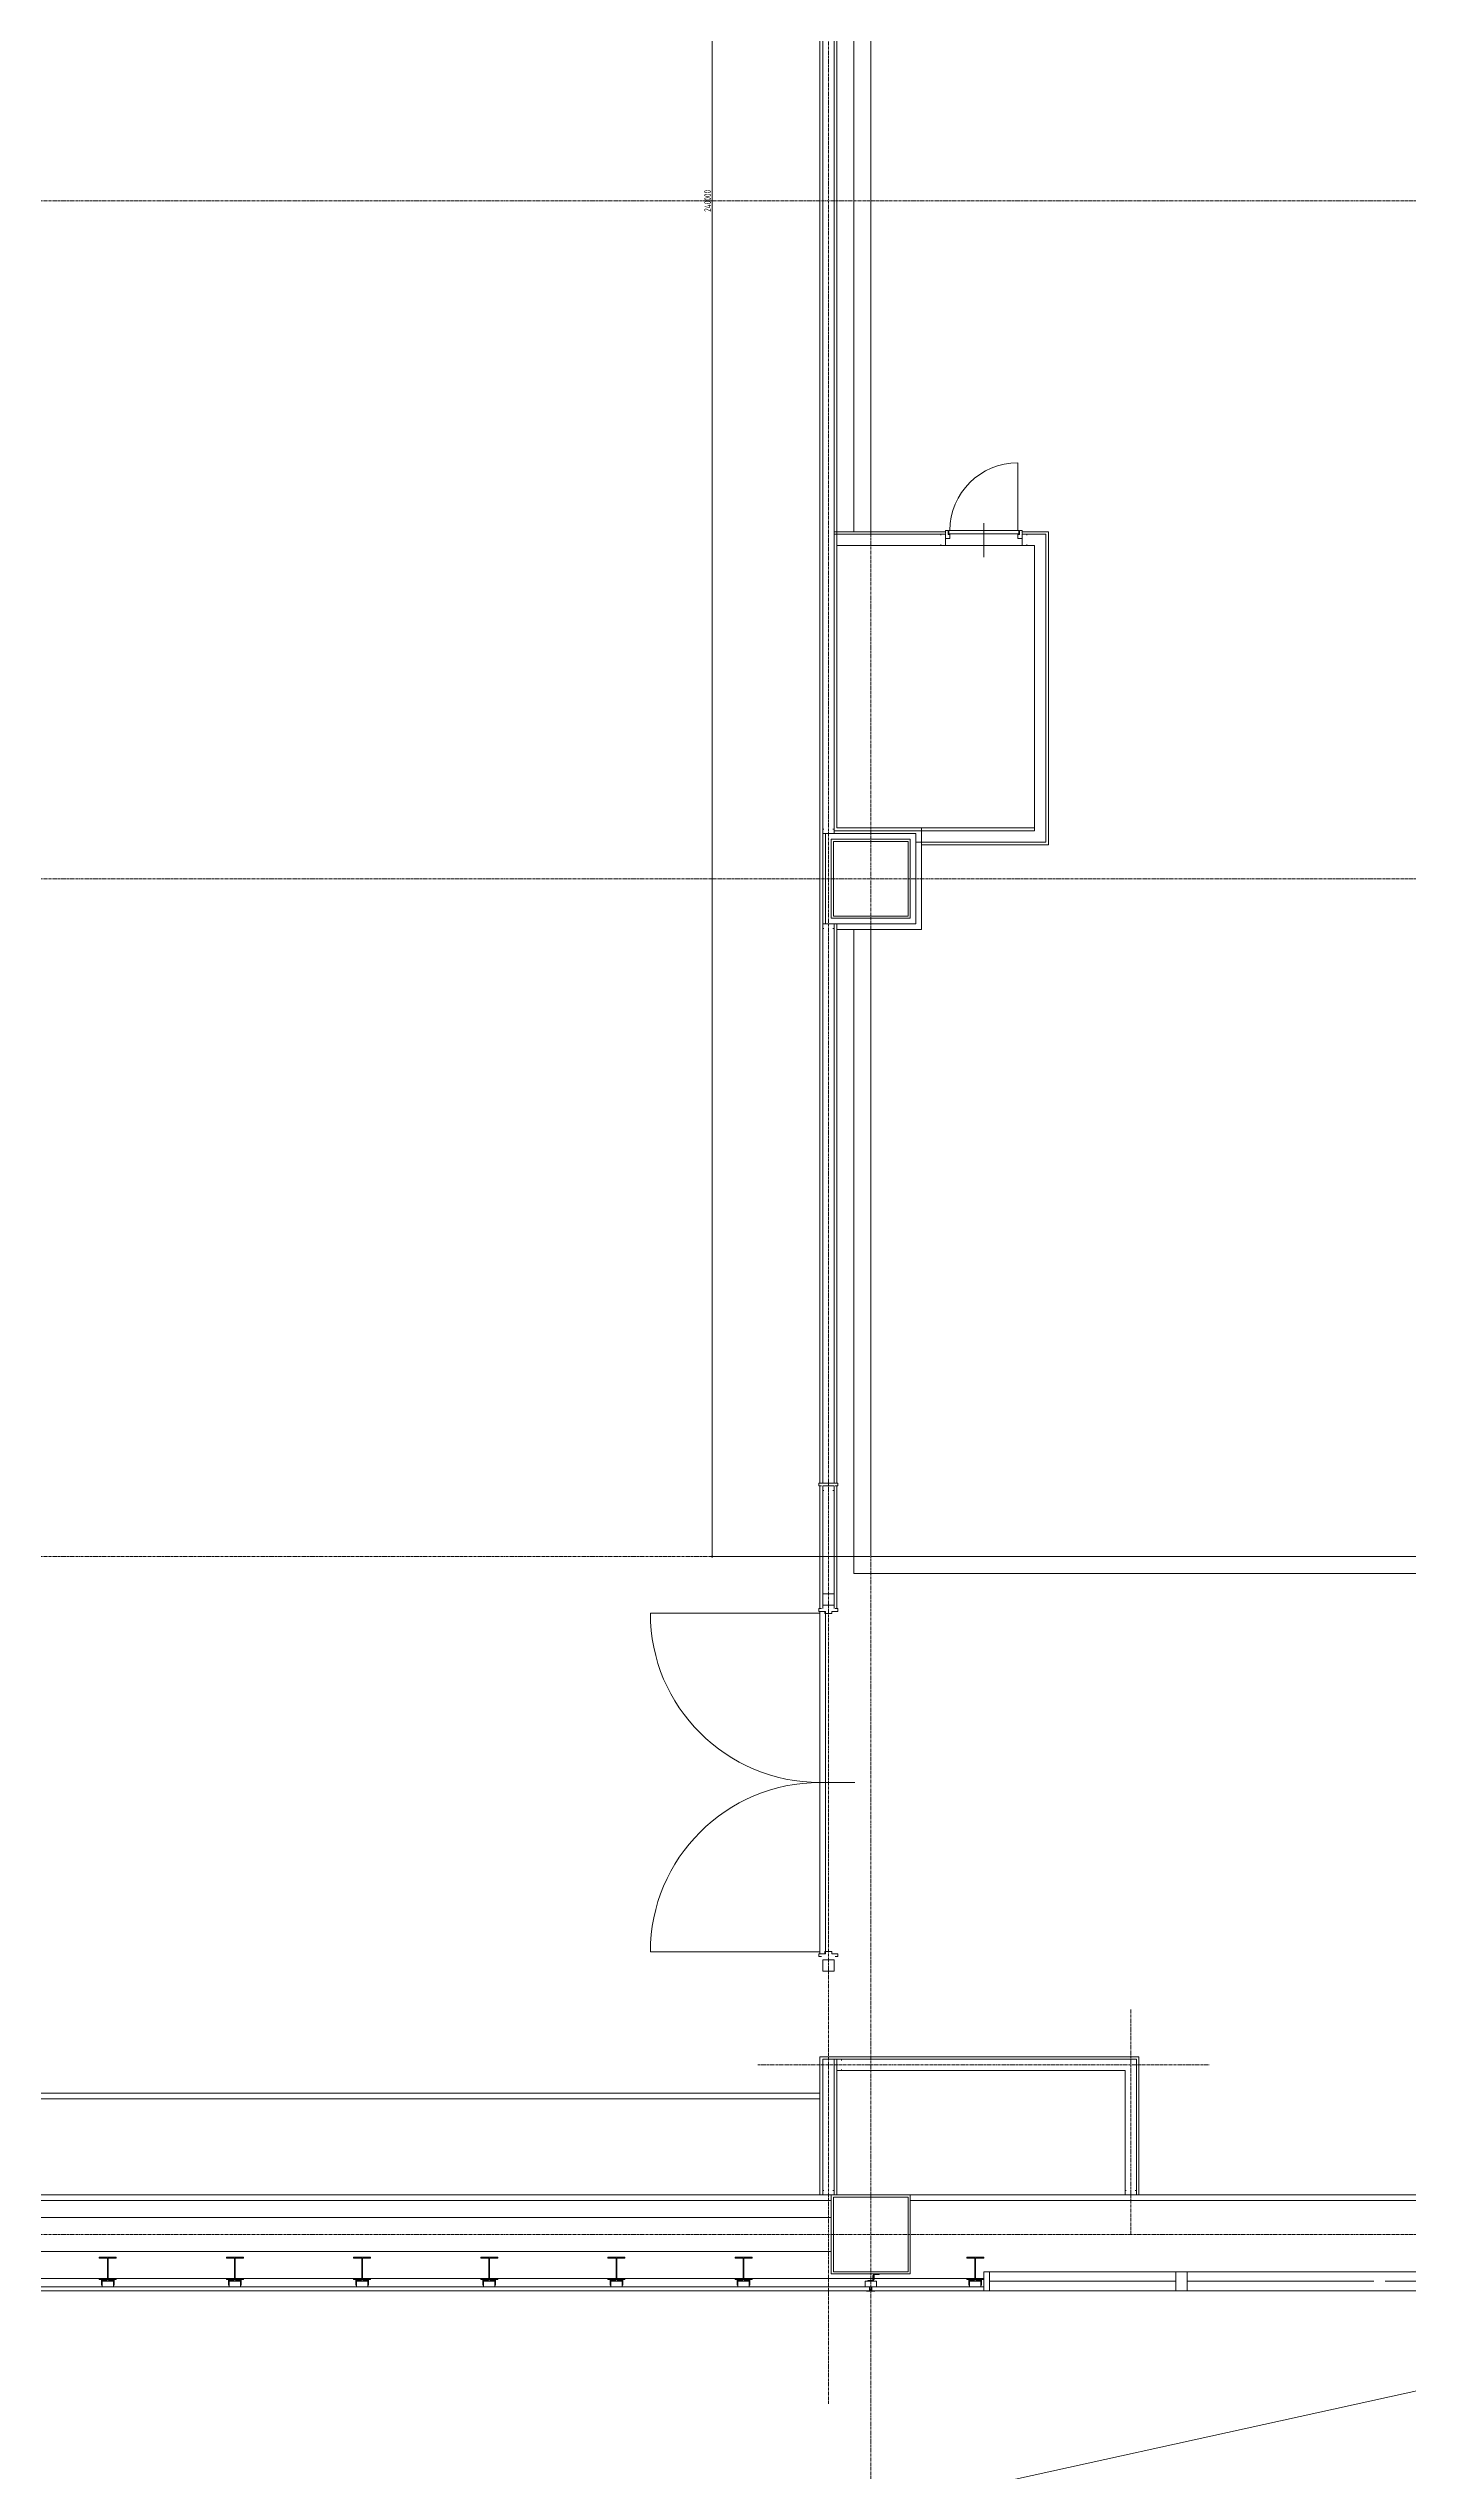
# Model space of a CAD drawing. Extents: x 73996 to 686888, y -9729 to 263202.
# Drawn here: x 491651 to 503683, y 179104 to 200552 of the extents above; entities that cross this region are included whole.
import ezdxf

# ---------------------------------------------------------------- set-up
doc = ezdxf.new("R2010")
doc.units = 0
doc.header["$LTSCALE"] = 20
doc.linetypes.add('Data Center Layout_L20$0$CENTER', pattern=[2, 1.25, -0.25, 0.25, -0.25])
for name, color, linetype, lineweight in [('Data Center Layout_L20$0$A-Wall (PH1)', 252, 'Continuous', 0), ('Data Center Layout_L20$0$ARC', 252, 'Continuous', 0), ('Data Center Layout_L20$0$H-SIN', 252, 'Data Center Layout_L20$0$CENTER', 9), ('Data Center Layout_L20$0$K-SIN', 252, 'Data Center Layout_L20$0$CENTER', 9), ('Data Center Layout_L20$0$STEEL1', 252, 'Continuous', 0), ('Data Center Layout_L20$0$SUGATA3', 252, 'Continuous', 0)]:
    doc.layers.add(name, color=color, linetype=linetype, lineweight=lineweight)
doc.layers.add('Data Center Layout_L20$0$MACHINE-DIM', color=252, linetype='Continuous')
doc.styles.add('Data Center Layout_L20$0$dim-txt', font='isocp.shx', dxfattribs={"width": 0.7, "bigfont": 'chineset.shx'})
doc.dimstyles.new('Data Center Layout_L20$0$ARCH-dim-200MM', dxfattribs={"dimscale": 200, "dimtxt": 0.3, "dimasz": 0.1, "dimexe": 0.1, "dimexo": 0.1, "dimgap": 0.05, "dimtad": 1, "dimdec": 0, "dimlfac": 10, "dimdsep": 46, "dimtxsty": 'Data Center Layout_L20$0$dim-txt', "dimblk": 'Data Center Layout_L20$0$_Dot', "dimcen": 2, "dimclrd": 256, "dimclre": 256, "dimclrt": 256, "dimadec": 0, "dimazin": 0, "dimtfac": 0.8, "dimtdec": 1, "dimtix": 1, "dimtmove": 2, "dimatfit": 3, "dimldrblk": 'Data Center Layout_L20$0$_ArchTick', "dimfxl": 1, "dimtvp": 1, "dimtolj": 1, "dimlwd": 13, "dimlwe": 9, "dimarcsym": 0})

# ---------------------------------------------------------------- blocks, each defined once
blk = doc.blocks.new('Data Center Layout_L20$0$_Dot')
at = {"layer": 'Data Center Layout_L20$0$MACHINE-DIM', "color": 0, "lineweight": -2}
blk.add_line((-0.5, 0), (-1, 0), dxfattribs=at)
at = {"layer": 'Data Center Layout_L20$0$MACHINE-DIM', "color": 0, "const_width": 0.5}
blk.add_lwpolyline([(-0.25, 0, 1), (0.25, 0, 1)], format="xyb", close=True, dxfattribs=at)
blk = doc.blocks.new('*D97')
at = {"layer": 'Data Center Layout_L20$0$STEEL1', "lineweight": 9, "transparency": 16777216}
for p, q in [((540920, 178046), (539517, 178046)), ((540920, 154046), (539517, 154046))]:
    blk.add_line(p, q, dxfattribs=at)
at = {"layer": 'Data Center Layout_L20$0$STEEL1', "lineweight": 13, "transparency": 16777216}
blk.add_line((539537, 178026), (539537, 154066), dxfattribs=at)
at = {"layer": 'DEFPOINTS', "color": 0, "transparency": 16777216}
for p in [(540940, 178046), (539537, 154046), (540940, 154046)]:
    blk.add_point(p, dxfattribs=at)
at = {"layer": 'Data Center Layout_L20$0$STEEL1', "lineweight": 13, "transparency": 16777216, "xscale": 20, "yscale": 20, "zscale": 20}
for p, rotation in [((539537, 178046), 90), ((539537, 154046), 270)]:
    blk.add_blockref('Data Center Layout_L20$0$_Dot', p, dxfattribs=dict(at, rotation=rotation))
at = {"layer": 'Data Center Layout_L20$0$STEEL1', "transparency": 16777216, "insert": (539497, 166046), "char_height": 60, "attachment_point": 5, "rotation": 90, "style": 'Data Center Layout_L20$0$dim-txt'}
blk.add_mtext('\\A1;240000', dxfattribs=at)
blk = doc.blocks.new('Data Center Layout_L20$0$_ArchTick')
at = {"layer": 'Data Center Layout_L20$0$MACHINE-DIM', "color": 0, "const_width": 0.15}
blk.add_lwpolyline([(-0.5, -0.5), (0.5, 0.5)], dxfattribs=at)
blk = doc.blocks.new('Data Center Layout_L20$0$A$C80dc7663')
at = {"layer": 'Data Center Layout_L20$0$A-Wall (PH1)'}
for points in [[(540790.24, 163117.59), (540790.24, 178120.59), (545690.24, 178120.59)], [(545690.24, 177970.59), (540940.24, 177970.59), (540940.24, 163117.59)], [(540940.24, 159595.59), (540940.24, 154045.59), (553440.24, 154045.59), (553440.24, 154145.59), (553590.24, 154145.59), (553590.24, 153895.59), (540790.24, 153895.59), (540790.24, 159595.59)]]:
    blk.add_lwpolyline(points, dxfattribs=at)
at = {"layer": 'Data Center Layout_L20$0$ARC'}
for p, q in [((540490.24, 154695.59), (540490.24, 182395.59)), ((540515.24, 182395.59), (540515.24, 154695.59)), ((540615.24, 171645.59), (540615.24, 160445.59)), ((540640.24, 160495.59), (540640.24, 171645.59)), ((542240.24, 163727.59), (542240.24, 163127.59)), ((541600.24, 163095.59), (540615.24, 163095.59)), ((542490.24, 163095.59), (542280.24, 163095.59)), ((542490.24, 163095.59), (542490.24, 160370.59)), ((542512.24, 160345.59), (542512.24, 163117.59)), ((541390.24, 160470.59), (540615.24, 160470.59)), ((542390.24, 160470.59), (540615.24, 160470.59)), ((542490.24, 160370.59), (541340.24, 160370.59)), ((540615.24, 159645.59), (540615.24, 154695.59)), ((540640.24, 159645.59), (540640.24, 154695.59)), ((540490.24, 153585.59), (540490.24, 154670.59)), ((540515.24, 154670.59), (540515.24, 153585.59)), ((540615.24, 154670.59), (540615.24, 153585.59)), ((540640.24, 153585.59), (540640.24, 154670.59)), ((538990.24, 153545.59), (540490.24, 153545.59)), ((538990.24, 150545.59), (540490.24, 150545.59)), ((540490.24, 149617.59), (540490.24, 148395.59)), ((540490.24, 149617.59), (543312.24, 149617.59)), ((540515.24, 149595.59), (540515.24, 148395.59)), ((540515.24, 149595.59), (543290.24, 149595.59)), ((540615.24, 148395.59), (540615.24, 149595.59)), ((540640.24, 149495.59), (540640.24, 148395.59)), ((543290.24, 148395.59), (543290.24, 149595.59)), ((543312.24, 148395.59), (543312.24, 149617.59)), ((531290.24, 149295.59), (540490.24, 149295.59)), ((531340.24, 149245.59), (540490.24, 149245.59)), ((532290.24, 148195.59), (540590.24, 148195.59)), ((532290.24, 147895.59), (540590.24, 147895.59)), ((541940.24, 147580.59), (514410.24, 147580.59)), ((541940.24, 147715.59), (548940.24, 147715.59)), ((541940.24, 147545.59), (541940.24, 147715.59)), ((541990.24, 147545.59), (541990.24, 147715.59)), ((541990.24, 147630.59), (543640.24, 147630.59)), ((543640.24, 147715.59), (543640.24, 147545.59)), ((543740.24, 147715.59), (543740.24, 147545.59)), ((543740.24, 147630.59), (545390.24, 147630.59)), ((545490.24, 147630.59), (547140.24, 147630.59)), ((541940.24, 147545.59), (514410.24, 147545.59)), ((517290.24, 140395.59), (549790.24, 147545.59)), ((548940.24, 147545.59), (541940.24, 147545.59))]:
    blk.add_line(p, q, dxfattribs=at)
at = {"layer": 'Data Center Layout_L20$0$ARC', "linetype": 'Continuous'}
for p, q in [((541600.24, 163117.59), (540615.24, 163117.59)), ((541940.24, 163192.59), (541940.24, 162892.59)), ((542512.24, 163117.59), (542280.24, 163117.59)), ((541390.24, 160495.59), (540640.24, 160495.59)), ((542390.24, 160495.59), (540640.24, 160495.59)), ((542512.24, 160345.59), (541390.24, 160345.59)), ((540800.24, 152045.59), (540500.24, 152045.59)), ((540590.24, 148395.59), (532290.24, 148395.59)), ((540590.24, 148345.59), (532290.24, 148345.59)), ((549590.24, 148395.59), (541290.24, 148395.59)), ((549590.24, 148345.59), (541290.24, 148345.59))]:
    blk.add_line(p, q, dxfattribs=at)
at = {"layer": 'Data Center Layout_L20$0$ARC'}
for points in [[(541560.24, 163085.59), (541560.24, 163095.59), (541600.24, 163095.59), (541600.24, 162995.59), (541560.24, 162995.59), (541560.24, 163005.59)], [(541600.24, 163102.59), (541600.24, 163127.59), (541625.24, 163127.59), (541625.24, 163092.59), (541640.24, 163092.59), (541640.24, 163057.59), (541600.24, 163057.59)], [(542280.24, 163102.59), (542280.24, 163127.59), (542255.24, 163127.59), (542255.24, 163092.59), (542240.24, 163092.59), (542240.24, 163057.59), (542280.24, 163057.59)], [(542320.24, 163085.59), (542320.24, 163095.59), (542280.24, 163095.59), (542280.24, 162995.59), (542320.24, 162995.59), (542320.24, 163005.59)], [(540525.24, 160485.59), (540515.24, 160485.59), (540515.24, 160445.59), (540615.24, 160445.59), (540615.24, 160485.59), (540605.24, 160485.59)], [(541390.24, 160495.59), (541390.24, 159595.59), (540640.24, 159595.59)], [(540525.24, 159605.59), (540515.24, 159605.59), (540515.24, 159645.59), (540615.24, 159645.59), (540615.24, 159605.59), (540605.24, 159605.59)], [(540505.24, 154670.59), (540480.24, 154670.59), (540480.24, 154695.59), (540650.24, 154695.59), (540650.24, 154670.59), (540625.24, 154670.59)], [(540525.24, 154630.59), (540515.24, 154630.59), (540515.24, 154670.59), (540615.24, 154670.59), (540615.24, 154630.59), (540605.24, 154630.59)], [(540625.24, 153585.59), (540650.24, 153585.59), (540650.24, 153560.59), (540595.24, 153560.59), (540595.24, 153540.59), (540535.24, 153540.59), (540535.24, 153560.59), (540480.24, 153560.59), (540480.24, 153585.59), (540505.24, 153585.59)], [(540625.24, 150505.59), (540650.24, 150505.59), (540650.24, 150530.59), (540595.24, 150530.59), (540595.24, 150550.59), (540535.24, 150550.59), (540535.24, 150530.59), (540480.24, 150530.59), (540480.24, 150505.59), (540505.24, 150505.59)], [(540680.24, 149585.59), (540680.24, 149595.59), (540640.24, 149595.59), (540640.24, 149495.59), (540680.24, 149495.59), (540680.24, 149505.59)], [(540525.24, 148435.59), (540515.24, 148435.59), (540515.24, 148395.59), (540615.24, 148395.59), (540615.24, 148435.59), (540605.24, 148435.59)], [(543200.24, 148435.59), (543190.24, 148435.59), (543190.24, 148395.59), (543290.24, 148395.59), (543290.24, 148435.59), (543280.24, 148435.59)], [(540902.74, 147543.59), (540932.74, 147543.59), (540932.74, 147559.59), (540947.74, 147559.59), (540947.74, 147543.59), (540977.74, 147543.59)]]:
    blk.add_lwpolyline(points, dxfattribs=at)
for points in [[(542250.24, 163127.59), (541630.24, 163127.59), (541630.24, 163097.59), (542250.24, 163097.59)], [(540540.24, 160445.59), (541340.24, 160445.59), (541340.24, 159645.59), (540540.24, 159645.59)], [(540590.24, 159695.59), (540590.24, 160395.59), (541290.24, 160395.59), (541290.24, 159695.59)], [(540610.24, 159715.59), (540610.24, 160375.59), (541270.24, 160375.59), (541270.24, 159715.59)], [(540515.24, 153715.59), (540515.24, 153615.59), (540615.24, 153615.59), (540615.24, 153715.59)], [(540490.24, 153560.59), (540490.24, 152045.59), (540540.24, 152045.59), (540540.24, 153560.59)], [(540490.24, 150530.59), (540490.24, 152045.59), (540540.24, 152045.59), (540540.24, 150530.59)], [(540515.24, 150375.59), (540515.24, 150475.59), (540615.24, 150475.59), (540615.24, 150375.59)], [(540590.24, 147695.59), (540590.24, 148395.59), (541290.24, 148395.59), (541290.24, 147695.59)], [(540610.24, 147715.59), (540610.24, 148375.59), (541270.24, 148375.59), (541270.24, 147715.59)], [(534115.24, 147645.59), (534265.24, 147645.59), (534265.24, 147654.59), (534193.24, 147654.59), (534193.24, 147836.59), (534265.24, 147836.59), (534265.24, 147845.59), (534115.24, 147845.59), (534115.24, 147836.59), (534187.24, 147836.59), (534187.24, 147654.59), (534115.24, 147654.59)], [(535240.24, 147645.59), (535390.24, 147645.59), (535390.24, 147654.59), (535318.24, 147654.59), (535318.24, 147836.59), (535390.24, 147836.59), (535390.24, 147845.59), (535240.24, 147845.59), (535240.24, 147836.59), (535312.24, 147836.59), (535312.24, 147654.59), (535240.24, 147654.59)], [(536365.24, 147645.59), (536515.24, 147645.59), (536515.24, 147654.59), (536443.24, 147654.59), (536443.24, 147836.59), (536515.24, 147836.59), (536515.24, 147845.59), (536365.24, 147845.59), (536365.24, 147836.59), (536437.24, 147836.59), (536437.24, 147654.59), (536365.24, 147654.59)], [(537490.24, 147645.59), (537640.24, 147645.59), (537640.24, 147654.59), (537568.24, 147654.59), (537568.24, 147836.59), (537640.24, 147836.59), (537640.24, 147845.59), (537490.24, 147845.59), (537490.24, 147836.59), (537562.24, 147836.59), (537562.24, 147654.59), (537490.24, 147654.59)], [(538615.24, 147645.59), (538765.24, 147645.59), (538765.24, 147654.59), (538693.24, 147654.59), (538693.24, 147836.59), (538765.24, 147836.59), (538765.24, 147845.59), (538615.24, 147845.59), (538615.24, 147836.59), (538687.24, 147836.59), (538687.24, 147654.59), (538615.24, 147654.59)], [(539740.24, 147645.59), (539890.24, 147645.59), (539890.24, 147654.59), (539818.24, 147654.59), (539818.24, 147836.59), (539890.24, 147836.59), (539890.24, 147845.59), (539740.24, 147845.59), (539740.24, 147836.59), (539812.24, 147836.59), (539812.24, 147654.59), (539740.24, 147654.59)], [(541790.24, 147645.59), (541940.24, 147645.59), (541940.24, 147654.59), (541868.24, 147654.59), (541868.24, 147836.59), (541940.24, 147836.59), (541940.24, 147845.59), (541790.24, 147845.59), (541790.24, 147836.59), (541862.24, 147836.59), (541862.24, 147654.59), (541790.24, 147654.59)], [(534134.24, 147595.59), (534134.24, 147645.59), (534184.24, 147645.59), (534184.24, 147639.59), (534140.24, 147639.59), (534140.24, 147595.59)], [(534140.24, 147630.59), (534240.24, 147630.59), (534240.24, 147580.59), (534140.24, 147580.59)], [(534246.24, 147595.59), (534246.24, 147645.59), (534196.24, 147645.59), (534196.24, 147639.59), (534240.24, 147639.59), (534240.24, 147595.59)], [(535259.24, 147595.59), (535259.24, 147645.59), (535309.24, 147645.59), (535309.24, 147639.59), (535265.24, 147639.59), (535265.24, 147595.59)], [(535265.24, 147630.59), (535365.24, 147630.59), (535365.24, 147580.59), (535265.24, 147580.59)], [(535371.24, 147595.59), (535371.24, 147645.59), (535321.24, 147645.59), (535321.24, 147639.59), (535365.24, 147639.59), (535365.24, 147595.59)], [(536384.24, 147595.59), (536384.24, 147645.59), (536434.24, 147645.59), (536434.24, 147639.59), (536390.24, 147639.59), (536390.24, 147595.59)], [(536390.24, 147630.59), (536490.24, 147630.59), (536490.24, 147580.59), (536390.24, 147580.59)], [(536496.24, 147595.59), (536496.24, 147645.59), (536446.24, 147645.59), (536446.24, 147639.59), (536490.24, 147639.59), (536490.24, 147595.59)], [(537509.24, 147595.59), (537509.24, 147645.59), (537559.24, 147645.59), (537559.24, 147639.59), (537515.24, 147639.59), (537515.24, 147595.59)], [(537515.24, 147630.59), (537615.24, 147630.59), (537615.24, 147580.59), (537515.24, 147580.59)], [(537621.24, 147595.59), (537621.24, 147645.59), (537571.24, 147645.59), (537571.24, 147639.59), (537615.24, 147639.59), (537615.24, 147595.59)], [(538634.24, 147595.59), (538634.24, 147645.59), (538684.24, 147645.59), (538684.24, 147639.59), (538640.24, 147639.59), (538640.24, 147595.59)], [(538640.24, 147630.59), (538740.24, 147630.59), (538740.24, 147580.59), (538640.24, 147580.59)], [(538746.24, 147595.59), (538746.24, 147645.59), (538696.24, 147645.59), (538696.24, 147639.59), (538740.24, 147639.59), (538740.24, 147595.59)], [(539759.24, 147595.59), (539759.24, 147645.59), (539809.24, 147645.59), (539809.24, 147639.59), (539765.24, 147639.59), (539765.24, 147595.59)], [(539765.24, 147630.59), (539865.24, 147630.59), (539865.24, 147580.59), (539765.24, 147580.59)], [(539871.24, 147595.59), (539871.24, 147645.59), (539821.24, 147645.59), (539821.24, 147639.59), (539865.24, 147639.59), (539865.24, 147595.59)], [(540890.24, 147630.59), (540990.24, 147630.59), (540990.24, 147580.59), (540890.24, 147580.59)], [(540915.24, 147630.59), (540965.24, 147630.59), (540965.24, 147680.59), (540959.24, 147680.59), (540959.24, 147636.59), (540915.24, 147636.59)], [(540930.24, 147545.59), (540950.24, 147545.59), (540950.24, 147580.59), (540930.24, 147580.59)], [(540965.24, 147645.59), (540965.24, 147695.59), (541015.24, 147695.59), (541015.24, 147689.59), (540971.24, 147689.59), (540971.24, 147645.59)], [(541809.24, 147595.59), (541809.24, 147645.59), (541859.24, 147645.59), (541859.24, 147639.59), (541815.24, 147639.59), (541815.24, 147595.59)], [(541815.24, 147630.59), (541915.24, 147630.59), (541915.24, 147580.59), (541815.24, 147580.59)], [(541921.24, 147595.59), (541921.24, 147645.59), (541871.24, 147645.59), (541871.24, 147639.59), (541915.24, 147639.59), (541915.24, 147595.59)]]:
    blk.add_lwpolyline(points, close=True, dxfattribs=at)
for centre, radius, start, end in [((542240.24, 163127.59), 600, 90, 180), ((540490.24, 153545.59), 1500, 180, 270), ((540490.24, 150545.59), 1500, 90, 180)]:
    blk.add_arc(centre, radius, start, end, dxfattribs=at)
at = {"layer": 'Data Center Layout_L20$0$H-SIN'}
for p, q in [((540940.24, 124521.53), (540940.24, 230045.59)), ((294307.41, 166045.59), (588940.24, 166045.59)), ((294307.41, 160045.59), (588940.24, 160045.59)), ((294307.41, 154045.59), (588940.24, 154045.59)), ((294307.41, 148045.59), (588940.24, 148045.59))]:
    blk.add_line(p, q, dxfattribs=at)
at = {"layer": 'Data Center Layout_L20$0$K-SIN'}
for p, q in [((540565.24, 146545.59), (540565.24, 183695.59)), ((543240.24, 148045.59), (543240.24, 150045.59)), ((539940.24, 149545.59), (543940.24, 149545.59))]:
    blk.add_line(p, q, dxfattribs=at)
at = {"layer": 'Data Center Layout_L20$0$SUGATA3'}
for p, q in [((542390.24, 162995.59), (540640.24, 162995.59)), ((542390.24, 162995.59), (542390.24, 160470.59)), ((540640.24, 149495.59), (543190.24, 149495.59)), ((543190.24, 148395.59), (543190.24, 149495.59)), ((541940.24, 147655.59), (531290.24, 147655.59))]:
    blk.add_line(p, q, dxfattribs=at)
at = {"layer": 'Data Center Layout_L20$0$STEEL1'}
dim = blk.add_linear_dim(base=(539536.94, 154045.59), p1=(540940.24, 178045.59), p2=(540940.24, 154045.59), angle=90, dimstyle='Data Center Layout_L20$0$ARCH-dim-200MM', dxfattribs=at)
dim.commit()
dim.dimension.update_dxf_attribs({"geometry": '*D97', "text_midpoint": (539496.94, 166045.59)})
blk = doc.blocks.new('Data Center Layout_L20')
blk.add_blockref('Data Center Layout_L20$0$A$C80dc7663', (-42015, 33157))

msp = doc.modelspace()

# ---------------------------------------------------------------- block references
msp.add_blockref('Data Center Layout_L20', (0, 0))

doc.saveas('drawing.dxf')
